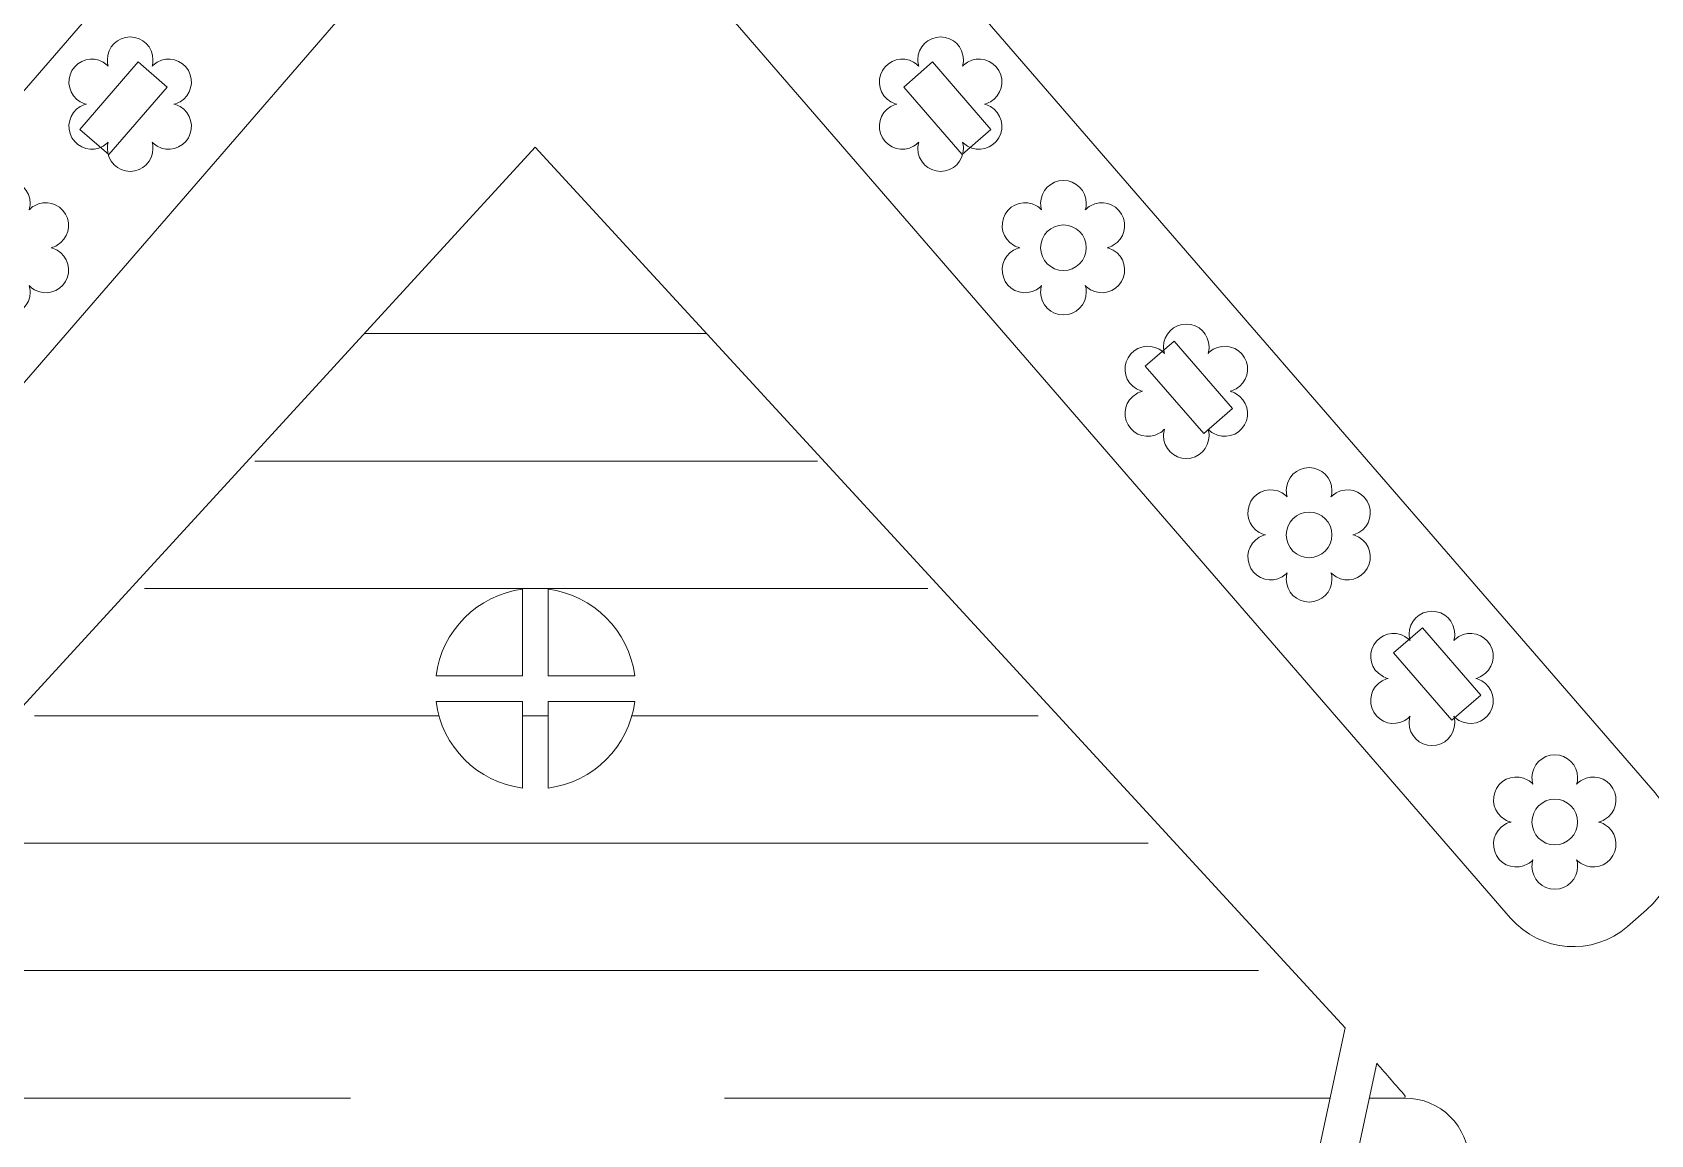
# Model space of a CAD drawing. Header units: millimetres. Extents: x 152 to 711, y -359 to 72.
# Drawn here: x 483.4 to 610.4, y -76.3 to 10.2 of the extents above; entities that cross this region are included whole.
import ezdxf

# ---------------------------------------------------------------- set-up
doc = ezdxf.new("R2010")
doc.units = ezdxf.units.MM
doc.header["$MEASUREMENT"] = 0
doc.layers.add('layer 1', color=7, linetype='Continuous')

msp = doc.modelspace()

# ---------------------------------------------------------------- linework, layer by layer
at = {"layer": 'layer 1', "color": 250, "lineweight": 20}
for points, knots in [([(525.054, 54.5174), (525.054, 54.5174), (522.8781, 52.0042), (522.8781, 52.0042), (522.8781, 52.0042), (522.8781, 52.0042), (520.7021, 54.5175), (520.7021, 54.5175), (520.7021, 54.5175), (520.3576, 55.1226), (519.9751, 55.701), (519.5595, 56.246), (519.5595, 56.246), (519.2414, 56.6633), (518.9445, 57.0861), (518.5486, 57.4825), (518.5486, 57.4825), (518.0579, 57.9737), (517.7061, 58.2082), (517.4189, 58.7066), (517.4189, 58.7066), (518.6502, 58.7201), (519.5273, 58.029), (520.4776, 57.6793), (520.4776, 57.6793), (519.8698, 59.5177), (517.8839, 61.5908), (516.4015, 62.6906), (516.4015, 62.6906), (515.4985, 63.3605), (514.7843, 63.8767), (513.822, 64.5038), (513.822, 64.5038), (512.9436, 65.076), (511.7335, 65.6205), (511.0002, 66.1741), (511.0002, 66.1741), (512.0676, 66.4073), (512.7452, 66.2425), (513.752, 66.2208), (513.752, 66.2208), (512.217, 68.2167), (507.3365, 69.6007), (504.1947, 69.4392), (504.1947, 69.4392), (503.4459, 69.4006), (502.716, 69.3359), (501.9759, 69.2147), (501.9759, 69.2147), (501.2759, 69.1), (500.6957, 68.8495), (500.0652, 68.7963), (500.0652, 68.7963), (499.1941, 69.9047), (497.31, 71.4159), (495.9847, 71.806), (495.9847, 71.806), (496.1728, 71.1296), (496.47, 70.4198), (496.4305, 69.6812), (496.4305, 69.6812), (496.2443, 70.0541), (495.5078, 70.494), (494.914, 70.7183), (494.914, 70.7183), (495.1654, 69.5173), (495.7029, 66.5461), (494.9609, 65.3825), (494.9609, 65.3825), (492.7687, 61.9449), (492.1634, 57.3988), (491.6308, 56.3719), (491.6308, 56.3719), (491.0507, 55.2537), (489.8378, 53.4939), (491.0887, 51.5011), (491.0887, 51.5011), (491.572, 50.7311), (493.0184, 50.2254), (494.1947, 50.4399), (494.1947, 50.4399), (496.1134, 50.7897), (495.3287, 52.5978), (496.3858, 53.106), (496.3858, 53.106), (496.3858, 53.106), (497.7173, 53.6574), (497.7173, 53.6574), (497.7173, 53.6574), (499.7632, 54.8075), (500.5288, 56.7024), (501.4216, 57.4193), (501.4216, 57.4193), (503.0136, 56.762), (504.9945, 54.5284), (506.3184, 52.1084), (506.3184, 52.1084), (508.5827, 47.9696), (506.533, 47.9666), (509.9814, 43.9837), (509.9814, 43.9837), (509.9814, 43.9837), (512.9578, 40.5461), (512.9578, 40.5461), (512.9578, 40.5461), (512.9578, 40.5461), (434.9702, -49.5306), (434.9702, -49.5306), (434.9702, -49.5306), (432.6269, -52.2372), (432.9231, -56.356), (435.6297, -58.6993), (435.6297, -58.6993), (435.6297, -58.6993), (437.1418, -60.0084), (437.1418, -60.0084), (437.1418, -60.0084), (439.8484, -62.3517), (443.9672, -62.0555), (446.3105, -59.3489), (446.3105, -59.3489), (446.3105, -59.3489), (522.8781, 29.0879), (522.8781, 29.0879), (522.8781, 29.0879), (522.8781, 29.0879), (599.4457, -59.3488), (599.4457, -59.3488), (599.4457, -59.3488), (601.789, -62.0554), (605.9078, -62.3517), (608.6144, -60.0083), (608.6144, -60.0083), (608.6144, -60.0083), (610.1265, -58.6992), (610.1265, -58.6992), (610.1265, -58.6992), (612.8331, -56.3559), (613.1293, -52.2371), (610.786, -49.5305), (610.786, -49.5305), (610.786, -49.5305), (532.7985, 40.5461), (532.7985, 40.5461), (532.7985, 40.5461), (532.7985, 40.5461), (535.7747, 43.9836), (535.7747, 43.9836), (535.7747, 43.9836), (539.2231, 47.9665), (537.1734, 47.9695), (539.4377, 52.1083), (539.4377, 52.1083), (540.7616, 54.5283), (542.7425, 56.7619), (544.3345, 57.4192), (544.3345, 57.4192), (545.2273, 56.7023), (545.9929, 54.8074), (548.0388, 53.6573), (548.0388, 53.6573), (548.0388, 53.6573), (549.3703, 53.1059), (549.3703, 53.1059), (549.3703, 53.1059), (550.4274, 52.5977), (549.6427, 50.7896), (551.5614, 50.4398), (551.5614, 50.4398), (552.7377, 50.2253), (554.1841, 50.731), (554.6674, 51.501), (554.6674, 51.501), (555.9183, 53.4938), (554.7054, 55.2536), (554.1253, 56.3718), (554.1253, 56.3718), (553.5927, 57.3987), (552.9874, 61.9448), (550.7952, 65.3824), (550.7952, 65.3824), (550.0532, 66.546), (550.5907, 69.5172), (550.8421, 70.7182), (550.8421, 70.7182), (550.2483, 70.4939), (549.5118, 70.054), (549.3256, 69.6811), (549.3256, 69.6811), (549.2861, 70.4197), (549.5833, 71.1295), (549.7714, 71.8059), (549.7714, 71.8059), (548.4461, 71.4158), (546.562, 69.9046), (545.6909, 68.7962), (545.6909, 68.7962), (545.0604, 68.8494), (544.4802, 69.0999), (543.7802, 69.2146), (543.7802, 69.2146), (543.0401, 69.3358), (542.3102, 69.4005), (541.5614, 69.4391), (541.5614, 69.4391), (538.4196, 69.6006), (533.5391, 68.2166), (532.0041, 66.2207), (532.0041, 66.2207), (533.0109, 66.2424), (533.6885, 66.4072), (534.7559, 66.174), (534.7559, 66.174), (534.0226, 65.6204), (532.8125, 65.0759), (531.9341, 64.5037), (531.9341, 64.5037), (530.9718, 63.8766), (530.2576, 63.3604), (529.3546, 62.6905), (529.3546, 62.6905), (527.8722, 61.5907), (525.8863, 59.5176), (525.2785, 57.6792), (525.2785, 57.6792), (526.2288, 58.0289), (527.1059, 58.72), (528.3372, 58.7065), (528.3372, 58.7065), (528.05, 58.2081), (527.6982, 57.9736), (527.2075, 57.4824), (527.2075, 57.4824), (526.8116, 57.086), (526.5147, 56.6632), (526.1966, 56.2459), (526.1966, 56.2459), (525.781, 55.7009), (525.3985, 55.1225), (525.054, 54.5174)], [0, 0, 0, 0, 0.01639344, 0.01639344, 0.01639344, 0.01639344, 0.03278689, 0.03278689, 0.03278689, 0.03278689, 0.04918033, 0.04918033, 0.04918033, 0.04918033, 0.06557377, 0.06557377, 0.06557377, 0.06557377, 0.08196721, 0.08196721, 0.08196721, 0.08196721, 0.09836066, 0.09836066, 0.09836066, 0.09836066, 0.1147541, 0.1147541, 0.1147541, 0.1147541, 0.13114754, 0.13114754, 0.13114754, 0.13114754, 0.14754098, 0.14754098, 0.14754098, 0.14754098, 0.16393443, 0.16393443, 0.16393443, 0.16393443, 0.18032787, 0.18032787, 0.18032787, 0.18032787, 0.19672131, 0.19672131, 0.19672131, 0.19672131, 0.21311475, 0.21311475, 0.21311475, 0.21311475, 0.2295082, 0.2295082, 0.2295082, 0.2295082, 0.24590164, 0.24590164, 0.24590164, 0.24590164, 0.26229508, 0.26229508, 0.26229508, 0.26229508, 0.27868852, 0.27868852, 0.27868852, 0.27868852, 0.29508197, 0.29508197, 0.29508197, 0.29508197, 0.31147541, 0.31147541, 0.31147541, 0.31147541, 0.32786885, 0.32786885, 0.32786885, 0.32786885, 0.3442623, 0.3442623, 0.3442623, 0.3442623, 0.36065574, 0.36065574, 0.36065574, 0.36065574, 0.37704918, 0.37704918, 0.37704918, 0.37704918, 0.39344262, 0.39344262, 0.39344262, 0.39344262, 0.40983607, 0.40983607, 0.40983607, 0.40983607, 0.42622951, 0.42622951, 0.42622951, 0.42622951, 0.44262295, 0.44262295, 0.44262295, 0.44262295, 0.45901639, 0.45901639, 0.45901639, 0.45901639, 0.47540984, 0.47540984, 0.47540984, 0.47540984, 0.49180328, 0.49180328, 0.49180328, 0.49180328, 0.50819672, 0.50819672, 0.50819672, 0.50819672, 0.52459016, 0.52459016, 0.52459016, 0.52459016, 0.54098361, 0.54098361, 0.54098361, 0.54098361, 0.55737705, 0.55737705, 0.55737705, 0.55737705, 0.57377049, 0.57377049, 0.57377049, 0.57377049, 0.59016393, 0.59016393, 0.59016393, 0.59016393, 0.60655738, 0.60655738, 0.60655738, 0.60655738, 0.62295082, 0.62295082, 0.62295082, 0.62295082, 0.63934426, 0.63934426, 0.63934426, 0.63934426, 0.6557377, 0.6557377, 0.6557377, 0.6557377, 0.67213115, 0.67213115, 0.67213115, 0.67213115, 0.68852459, 0.68852459, 0.68852459, 0.68852459, 0.70491803, 0.70491803, 0.70491803, 0.70491803, 0.72131148, 0.72131148, 0.72131148, 0.72131148, 0.73770492, 0.73770492, 0.73770492, 0.73770492, 0.75409836, 0.75409836, 0.75409836, 0.75409836, 0.7704918, 0.7704918, 0.7704918, 0.7704918, 0.78688525, 0.78688525, 0.78688525, 0.78688525, 0.80327869, 0.80327869, 0.80327869, 0.80327869, 0.81967213, 0.81967213, 0.81967213, 0.81967213, 0.83606557, 0.83606557, 0.83606557, 0.83606557, 0.85245902, 0.85245902, 0.85245902, 0.85245902, 0.86885246, 0.86885246, 0.86885246, 0.86885246, 0.8852459, 0.8852459, 0.8852459, 0.8852459, 0.90163934, 0.90163934, 0.90163934, 0.90163934, 0.91803279, 0.91803279, 0.91803279, 0.91803279, 0.93442623, 0.93442623, 0.93442623, 0.93442623, 0.95081967, 0.95081967, 0.95081967, 0.95081967, 0.96721311, 0.96721311, 0.96721311, 0.96721311, 1, 1, 1, 1]), ([(487.1069, 2.5523), (487.1069, 2.5523), (489.375, 0.5886), (489.375, 0.5886), (489.375, 0.5886), (489.375, 0.5886), (493.9569, 5.8807), (493.9569, 5.8807), (493.9569, 5.8807), (493.9569, 5.8807), (491.6888, 7.8444), (491.6888, 7.8444), (491.6888, 7.8444), (491.6888, 7.8444), (487.1069, 2.5523), (487.1069, 2.5523)], [0, 0, 0, 0, 0.2, 0.2, 0.2, 0.2, 0.4, 0.4, 0.4, 0.4, 0.6, 0.6, 0.6, 0.6, 1, 1, 1, 1]), ([(558.6489, 2.5523), (558.6489, 2.5523), (556.3808, 0.5886), (556.3808, 0.5886), (556.3808, 0.5886), (556.3808, 0.5886), (551.7989, 5.8807), (551.7989, 5.8807), (551.7989, 5.8807), (551.7989, 5.8807), (554.067, 7.8444), (554.067, 7.8444), (554.067, 7.8444), (554.067, 7.8444), (558.6489, 2.5523), (558.6489, 2.5523)], [0, 0, 0, 0, 0.2, 0.2, 0.2, 0.2, 0.4, 0.4, 0.4, 0.4, 0.6, 0.6, 0.6, 0.6, 1, 1, 1, 1]), ([(577.6156, -19.3545), (577.6156, -19.3545), (575.3475, -21.3182), (575.3475, -21.3182), (575.3475, -21.3182), (575.3475, -21.3182), (570.7656, -16.0261), (570.7656, -16.0261), (570.7656, -16.0261), (570.7656, -16.0261), (573.0337, -14.0624), (573.0337, -14.0624), (573.0337, -14.0624), (573.0337, -14.0624), (577.6156, -19.3545), (577.6156, -19.3545)], [0, 0, 0, 0, 0.2, 0.2, 0.2, 0.2, 0.4, 0.4, 0.4, 0.4, 0.6, 0.6, 0.6, 0.6, 1, 1, 1, 1]), ([(597.099, -41.858), (597.099, -41.858), (594.8309, -43.8217), (594.8309, -43.8217), (594.8309, -43.8217), (594.8309, -43.8217), (590.249, -38.5296), (590.249, -38.5296), (590.249, -38.5296), (590.249, -38.5296), (592.5171, -36.5659), (592.5171, -36.5659), (592.5171, -36.5659), (592.5171, -36.5659), (597.099, -41.858), (597.099, -41.858)], [0, 0, 0, 0, 0.2, 0.2, 0.2, 0.2, 0.4, 0.4, 0.4, 0.4, 0.6, 0.6, 0.6, 0.6, 1, 1, 1, 1])]:
    msp.add_open_spline(points, degree=3, knots=knots, dxfattribs=at)
at = {"layer": 'layer 1', "color": 177, "lineweight": 9}
for points in [[(491.063, 9.8111), (492.0524, 9.8111), (492.8543, 9.009), (492.8543, 8.0197), (492.8543, 8.0197), (492.8543, 7.8422), (492.8284, 7.6707), (492.7803, 7.5088), (492.7803, 7.5088), (492.8965, 7.6314), (493.032, 7.7395), (493.1857, 7.8283), (493.1857, 7.8283), (494.0425, 8.3231), (495.1382, 8.0295), (495.6329, 7.1727), (495.6329, 7.1727), (496.1274, 6.3159), (495.8338, 5.2203), (494.9771, 4.7256), (494.9771, 4.7256), (494.8234, 4.6368), (494.6618, 4.5737), (494.4977, 4.5343), (494.4977, 4.5343), (494.6618, 4.4949), (494.8234, 4.4318), (494.9771, 4.343), (494.9771, 4.343), (495.8339, 3.8483), (496.1275, 2.7527), (495.6329, 1.8959), (495.6329, 1.8959), (495.1382, 1.0391), (494.0425, 0.7456), (493.1857, 1.2403), (493.1857, 1.2403), (493.032, 1.329), (492.8965, 1.4372), (492.7803, 1.5598), (492.7803, 1.5598), (492.8284, 1.3978), (492.8543, 1.2264), (492.8543, 1.0488), (492.8543, 1.0488), (492.8543, 0.0596), (492.0524, -0.7425), (491.063, -0.7425), (491.063, -0.7425), (490.0736, -0.7425), (489.2717, 0.0596), (489.2717, 1.0489), (489.2717, 1.0489), (489.2717, 1.2264), (489.2976, 1.3978), (489.3457, 1.5598), (489.3457, 1.5598), (489.2295, 1.4372), (489.094, 1.329), (488.9403, 1.2403), (488.9403, 1.2403), (488.0835, 0.7455), (486.9878, 1.0391), (486.4931, 1.8959), (486.4931, 1.8959), (485.9986, 2.7527), (486.2922, 3.8483), (487.1489, 4.343), (487.1489, 4.343), (487.3026, 4.4318), (487.4642, 4.4949), (487.6283, 4.5343), (487.6283, 4.5343), (487.4642, 4.5737), (487.3026, 4.6368), (487.1489, 4.7256), (487.1489, 4.7256), (486.2921, 5.2203), (485.9985, 6.3159), (486.4931, 7.1727), (486.4931, 7.1727), (486.9878, 8.0295), (488.0835, 8.323), (488.9403, 7.8283), (488.9403, 7.8283), (489.094, 7.7395), (489.2295, 7.6313), (489.3457, 7.5088), (489.3457, 7.5088), (489.2976, 7.6707), (489.2717, 7.8422), (489.2717, 8.0198), (489.2717, 8.0198), (489.2717, 9.009), (490.0736, 9.8111), (491.063, 9.8111)], [(554.6936, 9.8111), (553.7042, 9.8111), (552.9022, 9.009), (552.9022, 8.0197), (552.9022, 8.0197), (552.9022, 7.8421), (552.9282, 7.6707), (552.9763, 7.5088), (552.9763, 7.5088), (552.8601, 7.6314), (552.7246, 7.7396), (552.5709, 7.8284), (552.5709, 7.8284), (551.714, 8.3231), (550.6185, 8.0295), (550.1238, 7.1727), (550.1238, 7.1727), (549.6291, 6.3159), (549.9227, 5.2203), (550.7795, 4.7256), (550.7795, 4.7256), (550.9333, 4.6369), (551.0947, 4.5736), (551.259, 4.5343), (551.259, 4.5343), (551.0947, 4.495), (550.9332, 4.4317), (550.7795, 4.343), (550.7795, 4.343), (549.9227, 3.8483), (549.6291, 2.7527), (550.1238, 1.8959), (550.1238, 1.8959), (550.6185, 1.0391), (551.714, 0.7456), (552.5709, 1.2402), (552.5709, 1.2402), (552.7246, 1.329), (552.8601, 1.4372), (552.9763, 1.5598), (552.9763, 1.5598), (552.9282, 1.3979), (552.9022, 1.2264), (552.9022, 1.0489), (552.9022, 1.0489), (552.9022, 0.0595), (553.7042, -0.7425), (554.6936, -0.7425), (554.6936, -0.7425), (555.683, -0.7425), (556.485, 0.0596), (556.485, 1.0489), (556.485, 1.0489), (556.485, 1.2265), (556.459, 1.3979), (556.4109, 1.5598), (556.4109, 1.5598), (556.5271, 1.4372), (556.6626, 1.329), (556.8163, 1.2402), (556.8163, 1.2402), (557.6732, 0.7455), (558.7687, 1.0391), (559.2634, 1.8959), (559.2634, 1.8959), (559.7581, 2.7527), (559.4645, 3.8483), (558.6077, 4.343), (558.6077, 4.343), (558.4539, 4.4317), (558.2925, 4.495), (558.1282, 4.5343), (558.1282, 4.5343), (558.2925, 4.5736), (558.454, 4.6369), (558.6077, 4.7256), (558.6077, 4.7256), (559.4645, 5.2203), (559.7581, 6.3159), (559.2634, 7.1727), (559.2634, 7.1727), (558.7687, 8.0295), (557.6732, 8.323), (556.8163, 7.8284), (556.8163, 7.8284), (556.6626, 7.7396), (556.5271, 7.6314), (556.4109, 7.5088), (556.4109, 7.5088), (556.459, 7.6707), (556.485, 7.8422), (556.485, 8.0197), (556.485, 8.0197), (556.485, 9.009), (555.683, 9.8111), (554.6936, 9.8111)], [(573.9818, -12.7263), (572.9924, -12.7263), (572.1904, -13.5284), (572.1904, -14.5177), (572.1904, -14.5177), (572.1904, -14.6953), (572.2164, -14.8667), (572.2645, -15.0286), (572.2645, -15.0286), (572.1483, -14.906), (572.0128, -14.7978), (571.8591, -14.709), (571.8591, -14.709), (571.0022, -14.2143), (569.9067, -14.5079), (569.412, -15.3647), (569.412, -15.3647), (568.9173, -16.2215), (569.2109, -17.3171), (570.0677, -17.8118), (570.0677, -17.8118), (570.2215, -17.9005), (570.3829, -17.9638), (570.5472, -18.0031), (570.5472, -18.0031), (570.3829, -18.0424), (570.2214, -18.1057), (570.0677, -18.1944), (570.0677, -18.1944), (569.2109, -18.6891), (568.9173, -19.7847), (569.412, -20.6415), (569.412, -20.6415), (569.9067, -21.4983), (571.0022, -21.7918), (571.8591, -21.2972), (571.8591, -21.2972), (572.0128, -21.2084), (572.1483, -21.1002), (572.2645, -20.9776), (572.2645, -20.9776), (572.2164, -21.1395), (572.1904, -21.311), (572.1904, -21.4885), (572.1904, -21.4885), (572.1904, -22.4779), (572.9924, -23.2799), (573.9818, -23.2799), (573.9818, -23.2799), (574.9712, -23.2799), (575.7732, -22.4778), (575.7732, -21.4885), (575.7732, -21.4885), (575.7732, -21.3109), (575.7472, -21.1395), (575.6991, -20.9776), (575.6991, -20.9776), (575.8153, -21.1002), (575.9508, -21.2084), (576.1045, -21.2972), (576.1045, -21.2972), (576.9614, -21.7919), (578.0569, -21.4983), (578.5516, -20.6415), (578.5516, -20.6415), (579.0463, -19.7847), (578.7527, -18.6891), (577.8959, -18.1944), (577.8959, -18.1944), (577.7421, -18.1057), (577.5807, -18.0424), (577.4164, -18.0031), (577.4164, -18.0031), (577.5807, -17.9638), (577.7422, -17.9005), (577.8959, -17.8118), (577.8959, -17.8118), (578.7527, -17.3171), (579.0463, -16.2215), (578.5516, -15.3647), (578.5516, -15.3647), (578.0569, -14.5079), (576.9614, -14.2144), (576.1045, -14.709), (576.1045, -14.709), (575.9508, -14.7978), (575.8153, -14.906), (575.6991, -15.0286), (575.6991, -15.0286), (575.7472, -14.8667), (575.7732, -14.6952), (575.7732, -14.5177), (575.7732, -14.5177), (575.7732, -13.5284), (574.9712, -12.7263), (573.9818, -12.7263)], [(593.27, -35.2637), (592.2806, -35.2637), (591.4786, -36.0658), (591.4786, -37.0551), (591.4786, -37.0551), (591.4786, -37.2327), (591.5046, -37.4041), (591.5527, -37.566), (591.5527, -37.566), (591.4365, -37.4434), (591.301, -37.3352), (591.1473, -37.2464), (591.1473, -37.2464), (590.2904, -36.7517), (589.1949, -37.0453), (588.7002, -37.9021), (588.7002, -37.9021), (588.2055, -38.7589), (588.4991, -39.8545), (589.3559, -40.3492), (589.3559, -40.3492), (589.5097, -40.4379), (589.6711, -40.5012), (589.8354, -40.5405), (589.8354, -40.5405), (589.6711, -40.5798), (589.5096, -40.6431), (589.3559, -40.7318), (589.3559, -40.7318), (588.4991, -41.2265), (588.2055, -42.3221), (588.7002, -43.1789), (588.7002, -43.1789), (589.1949, -44.0357), (590.2904, -44.3292), (591.1473, -43.8346), (591.1473, -43.8346), (591.301, -43.7458), (591.4365, -43.6376), (591.5527, -43.515), (591.5527, -43.515), (591.5046, -43.6769), (591.4786, -43.8484), (591.4786, -44.0259), (591.4786, -44.0259), (591.4786, -45.0153), (592.2806, -45.8173), (593.27, -45.8173), (593.27, -45.8173), (594.2594, -45.8173), (595.0614, -45.0152), (595.0614, -44.0259), (595.0614, -44.0259), (595.0614, -43.8483), (595.0354, -43.6769), (594.9873, -43.515), (594.9873, -43.515), (595.1035, -43.6376), (595.239, -43.7458), (595.3927, -43.8346), (595.3927, -43.8346), (596.2496, -44.3293), (597.3451, -44.0357), (597.8398, -43.1789), (597.8398, -43.1789), (598.3345, -42.3221), (598.0409, -41.2265), (597.1841, -40.7318), (597.1841, -40.7318), (597.0303, -40.6431), (596.8689, -40.5798), (596.7046, -40.5405), (596.7046, -40.5405), (596.8689, -40.5012), (597.0304, -40.4379), (597.1841, -40.3492), (597.1841, -40.3492), (598.0409, -39.8545), (598.3345, -38.7589), (597.8398, -37.9021), (597.8398, -37.9021), (597.3451, -37.0453), (596.2496, -36.7518), (595.3927, -37.2464), (595.3927, -37.2464), (595.239, -37.3352), (595.1035, -37.4434), (594.9873, -37.566), (594.9873, -37.566), (595.0354, -37.4041), (595.0614, -37.2326), (595.0614, -37.0551), (595.0614, -37.0551), (595.0614, -36.0658), (594.2594, -35.2637), (593.27, -35.2637)]]:
    msp.add_open_spline(points, degree=3, knots=[0, 0, 0, 0, 0.04, 0.04, 0.04, 0.04, 0.08, 0.08, 0.08, 0.08, 0.12, 0.12, 0.12, 0.12, 0.16, 0.16, 0.16, 0.16, 0.2, 0.2, 0.2, 0.2, 0.24, 0.24, 0.24, 0.24, 0.28, 0.28, 0.28, 0.28, 0.32, 0.32, 0.32, 0.32, 0.36, 0.36, 0.36, 0.36, 0.4, 0.4, 0.4, 0.4, 0.44, 0.44, 0.44, 0.44, 0.48, 0.48, 0.48, 0.48, 0.52, 0.52, 0.52, 0.52, 0.56, 0.56, 0.56, 0.56, 0.6, 0.6, 0.6, 0.6, 0.64, 0.64, 0.64, 0.64, 0.68, 0.68, 0.68, 0.68, 0.72, 0.72, 0.72, 0.72, 0.76, 0.76, 0.76, 0.76, 0.8, 0.8, 0.8, 0.8, 0.84, 0.84, 0.84, 0.84, 0.88, 0.88, 0.88, 0.88, 0.92, 0.92, 0.92, 0.92, 1, 1, 1, 1], dxfattribs=at)
at = {"layer": 'layer 1', "color": 250, "lineweight": 9}
for points, knots in [([(474.5506, -173.4767), (474.5506, -173.4767), (475.8781, -173.4767), (475.8781, -173.4767), (475.8781, -173.4767), (475.8781, -173.4767), (475.8781, -176.4767), (475.8781, -176.4767), (475.8781, -176.4767), (475.8781, -176.4767), (487.8781, -176.4767), (487.8781, -176.4767), (487.8781, -176.4767), (487.8781, -176.4767), (487.8781, -173.4767), (487.8781, -173.4767), (487.8781, -173.4767), (487.8781, -156.693), (503.5481, -143.0869), (522.8781, -143.0869), (522.8781, -143.0869), (542.2081, -143.0869), (557.8781, -156.693), (557.8781, -173.4767), (557.8781, -173.4767), (557.8781, -173.4767), (557.8781, -176.4767), (557.8781, -176.4767), (557.8781, -176.4767), (557.8781, -176.4767), (569.8781, -176.4767), (569.8781, -176.4767), (569.8781, -176.4767), (569.8781, -176.4767), (569.8781, -173.4767), (569.8781, -173.4767), (569.8781, -173.4767), (569.8781, -173.4767), (573.2075, -173.4767), (573.2075, -173.4767), (573.2075, -173.4767), (575.9613, -173.4767), (578.2075, -171.2306), (578.2075, -168.4767), (578.2075, -168.4767), (578.2075, -165.7228), (575.9614, -163.4767), (573.2075, -163.4767), (573.2075, -163.4767), (573.2075, -163.4767), (575.1871, -163.4767), (575.1871, -163.4767), (575.1871, -163.4767), (577.9409, -163.4767), (580.1871, -161.2306), (580.1871, -158.4767), (580.1871, -158.4767), (580.1871, -155.7228), (577.941, -153.4767), (575.1871, -153.4767), (575.1871, -153.4767), (575.1871, -153.4767), (577.2196, -153.4767), (577.2196, -153.4767), (577.2196, -153.4767), (579.9734, -153.4767), (582.2196, -151.2306), (582.2196, -148.4767), (582.2196, -148.4767), (582.2196, -145.7228), (579.9735, -143.4767), (577.2196, -143.4767), (577.2196, -143.4767), (577.2196, -143.4767), (579.1992, -143.4767), (579.1992, -143.4767), (579.1992, -143.4767), (581.953, -143.4767), (584.1992, -141.2306), (584.1992, -138.4767), (584.1992, -138.4767), (584.1992, -135.7228), (581.9531, -133.4767), (579.1992, -133.4767), (579.1992, -133.4767), (579.1992, -133.4767), (581.1844, -133.4767), (581.1844, -133.4767), (581.1844, -133.4767), (583.9382, -133.4767), (586.1844, -131.2306), (586.1844, -128.4767), (586.1844, -128.4767), (586.1844, -125.7228), (583.9383, -123.4767), (581.1844, -123.4767), (581.1844, -123.4767), (581.1844, -123.4767), (583.164, -123.4767), (583.164, -123.4767), (583.164, -123.4767), (585.9178, -123.4767), (588.164, -121.2306), (588.164, -118.4767), (588.164, -118.4767), (588.164, -115.7228), (585.9179, -113.4767), (583.164, -113.4767), (583.164, -113.4767), (583.164, -113.4767), (585.1965, -113.4767), (585.1965, -113.4767), (585.1965, -113.4767), (587.9503, -113.4767), (590.1965, -111.2306), (590.1965, -108.4767), (590.1965, -108.4767), (590.1965, -105.7228), (587.9504, -103.4767), (585.1965, -103.4767), (585.1965, -103.4767), (585.1965, -103.4767), (587.1761, -103.4767), (587.1761, -103.4767), (587.1761, -103.4767), (589.9299, -103.4767), (592.1761, -101.2306), (592.1761, -98.4767), (592.1761, -98.4767), (592.1761, -95.7228), (589.93, -93.4767), (587.1761, -93.4767), (587.1761, -93.4767), (587.1761, -93.4767), (589.1981, -93.4767), (589.1981, -93.4767), (589.1981, -93.4767), (591.9519, -93.4767), (594.1981, -91.2306), (594.1981, -88.4767), (594.1981, -88.4767), (594.1981, -85.7228), (591.952, -83.4767), (589.1981, -83.4767), (589.1981, -83.4767), (589.1981, -83.4767), (591.1777, -83.4767), (591.1777, -83.4767), (591.1777, -83.4767), (593.9315, -83.4767), (596.1777, -81.2306), (596.1777, -78.4767), (596.1777, -78.4767), (596.1777, -75.7196), (593.9423, -73.4767), (591.1455, -73.4767), (591.1455, -73.4767), (591.1455, -73.4767), (591.1773, -73.3179), (591.1773, -73.3179), (591.1773, -73.3179), (590.4355, -72.4623), (589.6882, -71.6066), (588.9366, -70.7508), (588.9366, -70.7508), (588.9366, -70.7508), (578.1396, -121.0319), (578.1396, -121.0319), (578.1396, -121.0319), (578.1396, -121.0319), (575.206, -120.4023), (575.206, -120.4023), (575.206, -120.4023), (575.206, -120.4023), (586.4675, -67.958), (586.4675, -67.958), (586.4675, -67.958), (586.4675, -67.958), (522.8671, 1.1618), (522.8671, 1.1618), (522.8671, 1.1618), (522.8671, 1.1618), (459.3285, -68.1265), (459.3285, -68.1265), (459.3285, -68.1265), (459.3285, -68.1265), (470.5538, -120.4023), (470.5538, -120.4023), (470.5538, -120.4023), (470.5538, -120.4023), (467.6202, -121.0319), (467.6202, -121.0319), (467.6202, -121.0319), (467.6202, -121.0319), (456.8595, -70.9197), (456.8595, -70.9197), (456.8595, -70.9197), (456.111, -71.7722), (455.3668, -72.6245), (454.6283, -73.4767), (454.6283, -73.4767), (451.8138, -73.4767), (449.5825, -75.7178), (449.5825, -78.4767), (449.5825, -78.4767), (449.5825, -81.2306), (451.8287, -83.4767), (454.5825, -83.4767), (454.5825, -83.4767), (454.5825, -83.4767), (456.5621, -83.4767), (456.5621, -83.4767), (456.5621, -83.4767), (453.8082, -83.4767), (451.5621, -85.7228), (451.5621, -88.4767), (451.5621, -88.4767), (451.5621, -91.2306), (453.8083, -93.4767), (456.5621, -93.4767), (456.5621, -93.4767), (456.5621, -93.4767), (458.5678, -93.4769), (458.5678, -93.4769), (458.5678, -93.4769), (455.8214, -93.4858), (453.5841, -95.7283), (453.5841, -98.4767), (453.5841, -98.4767), (453.5841, -101.2306), (455.8303, -103.4767), (458.5841, -103.4767), (458.5841, -103.4767), (458.5841, -103.4767), (460.5637, -103.4767), (460.5637, -103.4767), (460.5637, -103.4767), (457.8098, -103.4767), (455.5637, -105.7228), (455.5637, -108.4767), (455.5637, -108.4767), (455.5637, -111.2306), (457.8099, -113.4767), (460.5637, -113.4767), (460.5637, -113.4767), (460.5637, -113.4767), (462.5635, -113.4767), (462.5635, -113.4767), (462.5635, -113.4767), (462.5635, -113.4767), (462.5636, -113.4771), (462.5636, -113.4771), (462.5636, -113.4771), (459.8246, -113.4948), (457.5962, -115.7337), (457.5962, -118.4767), (457.5962, -118.4767), (457.5962, -121.2306), (459.8424, -123.4767), (462.5962, -123.4767), (462.5962, -123.4767), (462.5962, -123.4767), (464.5614, -123.4769), (464.5614, -123.4769), (464.5614, -123.4769), (461.8141, -123.4848), (459.5758, -125.7276), (459.5758, -128.4767), (459.5758, -128.4767), (459.5758, -131.2306), (461.822, -133.4767), (464.5758, -133.4767), (464.5758, -133.4767), (464.5758, -133.4767), (466.5592, -133.4767), (466.5592, -133.4767), (466.5592, -133.4767), (463.8061, -133.4777), (461.561, -135.7234), (461.561, -138.4767), (461.561, -138.4767), (461.561, -141.2306), (463.8072, -143.4767), (466.561, -143.4767), (466.561, -143.4767), (466.561, -143.4767), (468.5406, -143.4767), (468.5406, -143.4767), (468.5406, -143.4767), (465.7867, -143.4767), (463.5406, -145.7228), (463.5406, -148.4767), (463.5406, -148.4767), (463.5406, -151.2306), (465.7868, -153.4767), (468.5406, -153.4767), (468.5406, -153.4767), (468.5406, -153.4767), (470.555, -153.4769), (470.555, -153.4769), (470.555, -153.4769), (467.8094, -153.4868), (465.5731, -155.7289), (465.5731, -158.4767), (465.5731, -158.4767), (465.5731, -161.2306), (467.8193, -163.4767), (470.5731, -163.4767), (470.5731, -163.4767), (470.5731, -163.4767), (472.5527, -163.4767), (472.5527, -163.4767), (472.5527, -163.4767), (469.7988, -163.4767), (467.5527, -165.7228), (467.5527, -168.4767), (467.5527, -168.4767), (467.5527, -171.2306), (469.7989, -173.4767), (472.5527, -173.4767), (472.5527, -173.4767), (472.5527, -173.4767), (474.5506, -173.4767), (474.5506, -173.4767)], [0, 0, 0, 0, 0.01219512, 0.01219512, 0.01219512, 0.01219512, 0.02439024, 0.02439024, 0.02439024, 0.02439024, 0.03658537, 0.03658537, 0.03658537, 0.03658537, 0.04878049, 0.04878049, 0.04878049, 0.04878049, 0.06097561, 0.06097561, 0.06097561, 0.06097561, 0.07317073, 0.07317073, 0.07317073, 0.07317073, 0.08536585, 0.08536585, 0.08536585, 0.08536585, 0.09756098, 0.09756098, 0.09756098, 0.09756098, 0.1097561, 0.1097561, 0.1097561, 0.1097561, 0.12195122, 0.12195122, 0.12195122, 0.12195122, 0.13414634, 0.13414634, 0.13414634, 0.13414634, 0.14634146, 0.14634146, 0.14634146, 0.14634146, 0.15853659, 0.15853659, 0.15853659, 0.15853659, 0.17073171, 0.17073171, 0.17073171, 0.17073171, 0.18292683, 0.18292683, 0.18292683, 0.18292683, 0.19512195, 0.19512195, 0.19512195, 0.19512195, 0.20731707, 0.20731707, 0.20731707, 0.20731707, 0.2195122, 0.2195122, 0.2195122, 0.2195122, 0.23170732, 0.23170732, 0.23170732, 0.23170732, 0.24390244, 0.24390244, 0.24390244, 0.24390244, 0.25609756, 0.25609756, 0.25609756, 0.25609756, 0.26829268, 0.26829268, 0.26829268, 0.26829268, 0.2804878, 0.2804878, 0.2804878, 0.2804878, 0.29268293, 0.29268293, 0.29268293, 0.29268293, 0.30487805, 0.30487805, 0.30487805, 0.30487805, 0.31707317, 0.31707317, 0.31707317, 0.31707317, 0.32926829, 0.32926829, 0.32926829, 0.32926829, 0.34146341, 0.34146341, 0.34146341, 0.34146341, 0.35365854, 0.35365854, 0.35365854, 0.35365854, 0.36585366, 0.36585366, 0.36585366, 0.36585366, 0.37804878, 0.37804878, 0.37804878, 0.37804878, 0.3902439, 0.3902439, 0.3902439, 0.3902439, 0.40243902, 0.40243902, 0.40243902, 0.40243902, 0.41463415, 0.41463415, 0.41463415, 0.41463415, 0.42682927, 0.42682927, 0.42682927, 0.42682927, 0.43902439, 0.43902439, 0.43902439, 0.43902439, 0.45121951, 0.45121951, 0.45121951, 0.45121951, 0.46341463, 0.46341463, 0.46341463, 0.46341463, 0.47560976, 0.47560976, 0.47560976, 0.47560976, 0.48780488, 0.48780488, 0.48780488, 0.48780488, 0.5, 0.5, 0.5, 0.5, 0.51219512, 0.51219512, 0.51219512, 0.51219512, 0.52439024, 0.52439024, 0.52439024, 0.52439024, 0.53658537, 0.53658537, 0.53658537, 0.53658537, 0.54878049, 0.54878049, 0.54878049, 0.54878049, 0.56097561, 0.56097561, 0.56097561, 0.56097561, 0.57317073, 0.57317073, 0.57317073, 0.57317073, 0.58536585, 0.58536585, 0.58536585, 0.58536585, 0.59756098, 0.59756098, 0.59756098, 0.59756098, 0.6097561, 0.6097561, 0.6097561, 0.6097561, 0.62195122, 0.62195122, 0.62195122, 0.62195122, 0.63414634, 0.63414634, 0.63414634, 0.63414634, 0.64634146, 0.64634146, 0.64634146, 0.64634146, 0.65853659, 0.65853659, 0.65853659, 0.65853659, 0.67073171, 0.67073171, 0.67073171, 0.67073171, 0.68292683, 0.68292683, 0.68292683, 0.68292683, 0.69512195, 0.69512195, 0.69512195, 0.69512195, 0.70731707, 0.70731707, 0.70731707, 0.70731707, 0.7195122, 0.7195122, 0.7195122, 0.7195122, 0.73170732, 0.73170732, 0.73170732, 0.73170732, 0.74390244, 0.74390244, 0.74390244, 0.74390244, 0.75609756, 0.75609756, 0.75609756, 0.75609756, 0.76829268, 0.76829268, 0.76829268, 0.76829268, 0.7804878, 0.7804878, 0.7804878, 0.7804878, 0.79268293, 0.79268293, 0.79268293, 0.79268293, 0.80487805, 0.80487805, 0.80487805, 0.80487805, 0.81707317, 0.81707317, 0.81707317, 0.81707317, 0.82926829, 0.82926829, 0.82926829, 0.82926829, 0.84146341, 0.84146341, 0.84146341, 0.84146341, 0.85365854, 0.85365854, 0.85365854, 0.85365854, 0.86585366, 0.86585366, 0.86585366, 0.86585366, 0.87804878, 0.87804878, 0.87804878, 0.87804878, 0.8902439, 0.8902439, 0.8902439, 0.8902439, 0.90243902, 0.90243902, 0.90243902, 0.90243902, 0.91463415, 0.91463415, 0.91463415, 0.91463415, 0.92682927, 0.92682927, 0.92682927, 0.92682927, 0.93902439, 0.93902439, 0.93902439, 0.93902439, 0.95121951, 0.95121951, 0.95121951, 0.95121951, 0.96341463, 0.96341463, 0.96341463, 0.96341463, 0.97560976, 0.97560976, 0.97560976, 0.97560976, 1, 1, 1, 1]), ([(515.0746, -40.3432), (515.5243, -36.7982), (518.3331, -33.9894), (521.8781, -33.5397), (521.8781, -33.5397), (521.8781, -33.5397), (521.8781, -40.3432), (521.8781, -40.3432), (521.8781, -40.3432), (521.8781, -40.3432), (515.0746, -40.3432), (515.0746, -40.3432)], [0, 0, 0, 0, 0.25, 0.25, 0.25, 0.25, 0.5, 0.5, 0.5, 0.5, 1, 1, 1, 1]), ([(523.8781, -33.5397), (527.4231, -33.9894), (530.2319, -36.7982), (530.6816, -40.3432), (530.6816, -40.3432), (530.6816, -40.3432), (523.8781, -40.3432), (523.8781, -40.3432), (523.8781, -40.3432), (523.8781, -40.3432), (523.8781, -33.5397), (523.8781, -33.5397)], [0, 0, 0, 0, 0.25, 0.25, 0.25, 0.25, 0.5, 0.5, 0.5, 0.5, 1, 1, 1, 1]), ([(521.8781, -49.1467), (518.3331, -48.697), (515.5243, -45.8882), (515.0746, -42.3432), (515.0746, -42.3432), (515.0746, -42.3432), (521.8781, -42.3432), (521.8781, -42.3432), (521.8781, -42.3432), (521.8781, -42.3432), (521.8781, -49.1467), (521.8781, -49.1467)], [0, 0, 0, 0, 0.25, 0.25, 0.25, 0.25, 0.5, 0.5, 0.5, 0.5, 1, 1, 1, 1]), ([(530.6816, -42.3432), (530.2319, -45.8882), (527.4231, -48.697), (523.8781, -49.1467), (523.8781, -49.1467), (523.8781, -49.1467), (523.8781, -42.3432), (523.8781, -42.3432), (523.8781, -42.3432), (523.8781, -42.3432), (530.6816, -42.3432), (530.6816, -42.3432)], [0, 0, 0, 0, 0.25, 0.25, 0.25, 0.25, 0.5, 0.5, 0.5, 0.5, 1, 1, 1, 1])]:
    msp.add_open_spline(points, degree=3, knots=knots, dxfattribs=at)
at = {"layer": 'layer 1', "color": 242, "lineweight": 9}
for points, knots in [([(481.4189, -1.4576), (482.4083, -1.4576), (483.2102, -2.2597), (483.2102, -3.249), (483.2102, -3.249), (483.2102, -3.4265), (483.1843, -3.598), (483.1362, -3.7599), (483.1362, -3.7599), (483.2524, -3.6373), (483.3879, -3.5292), (483.5416, -3.4404), (483.5416, -3.4404), (484.3984, -2.9456), (485.4941, -3.2392), (485.9888, -4.096), (485.9888, -4.096), (486.4833, -4.9528), (486.1897, -6.0484), (485.333, -6.5431), (485.333, -6.5431), (485.1793, -6.6319), (485.0177, -6.695), (484.8536, -6.7344), (484.8536, -6.7344), (485.0177, -6.7738), (485.1793, -6.8369), (485.333, -6.9257), (485.333, -6.9257), (486.1898, -7.4204), (486.4834, -8.516), (485.9888, -9.3728), (485.9888, -9.3728), (485.4941, -10.2296), (484.3984, -10.5231), (483.5416, -10.0284), (483.5416, -10.0284), (483.3879, -9.9397), (483.2524, -9.8315), (483.1362, -9.7089), (483.1362, -9.7089), (483.1843, -9.8709), (483.2102, -10.0423), (483.2102, -10.2199), (483.2102, -10.2199), (483.2102, -11.2091), (482.4083, -12.0112), (481.4189, -12.0112), (481.4189, -12.0112), (480.4295, -12.0112), (479.6276, -11.2091), (479.6276, -10.2198), (479.6276, -10.2198), (479.6276, -10.0423), (479.6535, -9.8709), (479.7016, -9.7089), (479.7016, -9.7089), (479.5854, -9.8315), (479.4499, -9.9397), (479.2962, -10.0284), (479.2962, -10.0284), (478.4394, -10.5232), (477.3437, -10.2296), (476.849, -9.3728), (476.849, -9.3728), (476.3545, -8.516), (476.6481, -7.4204), (477.5048, -6.9257), (477.5048, -6.9257), (477.6585, -6.8369), (477.8201, -6.7738), (477.9842, -6.7344), (477.9842, -6.7344), (477.8201, -6.695), (477.6585, -6.6319), (477.5048, -6.5431), (477.5048, -6.5431), (476.648, -6.0484), (476.3544, -4.9528), (476.849, -4.096), (476.849, -4.096), (477.3437, -3.2392), (478.4394, -2.9457), (479.2962, -3.4404), (479.2962, -3.4404), (479.4499, -3.5292), (479.5854, -3.6374), (479.7016, -3.7599), (479.7016, -3.7599), (479.6535, -3.598), (479.6276, -3.4265), (479.6276, -3.2489), (479.6276, -3.2489), (479.6276, -2.2597), (480.4295, -1.4576), (481.4189, -1.4576)], [0, 0, 0, 0, 0.04, 0.04, 0.04, 0.04, 0.08, 0.08, 0.08, 0.08, 0.12, 0.12, 0.12, 0.12, 0.16, 0.16, 0.16, 0.16, 0.2, 0.2, 0.2, 0.2, 0.24, 0.24, 0.24, 0.24, 0.28, 0.28, 0.28, 0.28, 0.32, 0.32, 0.32, 0.32, 0.36, 0.36, 0.36, 0.36, 0.4, 0.4, 0.4, 0.4, 0.44, 0.44, 0.44, 0.44, 0.48, 0.48, 0.48, 0.48, 0.52, 0.52, 0.52, 0.52, 0.56, 0.56, 0.56, 0.56, 0.6, 0.6, 0.6, 0.6, 0.64, 0.64, 0.64, 0.64, 0.68, 0.68, 0.68, 0.68, 0.72, 0.72, 0.72, 0.72, 0.76, 0.76, 0.76, 0.76, 0.8, 0.8, 0.8, 0.8, 0.84, 0.84, 0.84, 0.84, 0.88, 0.88, 0.88, 0.88, 0.92, 0.92, 0.92, 0.92, 1, 1, 1, 1]), ([(564.3377, -1.4576), (563.3483, -1.4576), (562.5463, -2.2597), (562.5463, -3.249), (562.5463, -3.249), (562.5463, -3.4266), (562.5723, -3.598), (562.6204, -3.7599), (562.6204, -3.7599), (562.5042, -3.6373), (562.3687, -3.5291), (562.215, -3.4403), (562.215, -3.4403), (561.3581, -2.9456), (560.2626, -3.2392), (559.7679, -4.096), (559.7679, -4.096), (559.2732, -4.9528), (559.5668, -6.0484), (560.4236, -6.5431), (560.4236, -6.5431), (560.5774, -6.6318), (560.7388, -6.6951), (560.9031, -6.7344), (560.9031, -6.7344), (560.7388, -6.7737), (560.5773, -6.837), (560.4236, -6.9257), (560.4236, -6.9257), (559.5668, -7.4204), (559.2732, -8.516), (559.7679, -9.3728), (559.7679, -9.3728), (560.2626, -10.2296), (561.3581, -10.5231), (562.215, -10.0285), (562.215, -10.0285), (562.3687, -9.9397), (562.5042, -9.8315), (562.6204, -9.7089), (562.6204, -9.7089), (562.5723, -9.8708), (562.5463, -10.0423), (562.5463, -10.2198), (562.5463, -10.2198), (562.5463, -11.2092), (563.3483, -12.0112), (564.3377, -12.0112), (564.3377, -12.0112), (565.3271, -12.0112), (566.1291, -11.2091), (566.1291, -10.2198), (566.1291, -10.2198), (566.1291, -10.0422), (566.1031, -9.8708), (566.055, -9.7089), (566.055, -9.7089), (566.1712, -9.8315), (566.3067, -9.9397), (566.4604, -10.0285), (566.4604, -10.0285), (567.3173, -10.5232), (568.4128, -10.2296), (568.9075, -9.3728), (568.9075, -9.3728), (569.4022, -8.516), (569.1086, -7.4204), (568.2518, -6.9257), (568.2518, -6.9257), (568.098, -6.837), (567.9366, -6.7737), (567.7723, -6.7344), (567.7723, -6.7344), (567.9366, -6.6951), (568.0981, -6.6318), (568.2518, -6.5431), (568.2518, -6.5431), (569.1086, -6.0484), (569.4022, -4.9528), (568.9075, -4.096), (568.9075, -4.096), (568.4128, -3.2392), (567.3173, -2.9457), (566.4604, -3.4403), (566.4604, -3.4403), (566.3067, -3.5291), (566.1712, -3.6373), (566.055, -3.7599), (566.055, -3.7599), (566.1031, -3.598), (566.1291, -3.4265), (566.1291, -3.249), (566.1291, -3.249), (566.1291, -2.2597), (565.3271, -1.4576), (564.3377, -1.4576)], [0, 0, 0, 0, 0.04, 0.04, 0.04, 0.04, 0.08, 0.08, 0.08, 0.08, 0.12, 0.12, 0.12, 0.12, 0.16, 0.16, 0.16, 0.16, 0.2, 0.2, 0.2, 0.2, 0.24, 0.24, 0.24, 0.24, 0.28, 0.28, 0.28, 0.28, 0.32, 0.32, 0.32, 0.32, 0.36, 0.36, 0.36, 0.36, 0.4, 0.4, 0.4, 0.4, 0.44, 0.44, 0.44, 0.44, 0.48, 0.48, 0.48, 0.48, 0.52, 0.52, 0.52, 0.52, 0.56, 0.56, 0.56, 0.56, 0.6, 0.6, 0.6, 0.6, 0.64, 0.64, 0.64, 0.64, 0.68, 0.68, 0.68, 0.68, 0.72, 0.72, 0.72, 0.72, 0.76, 0.76, 0.76, 0.76, 0.8, 0.8, 0.8, 0.8, 0.84, 0.84, 0.84, 0.84, 0.88, 0.88, 0.88, 0.88, 0.92, 0.92, 0.92, 0.92, 1, 1, 1, 1]), ([(564.3377, -4.943), (563.3483, -4.943), (562.5463, -5.745), (562.5463, -6.7344), (562.5463, -6.7344), (562.5463, -7.7238), (563.3483, -8.5258), (564.3377, -8.5258), (564.3377, -8.5258), (565.3271, -8.5258), (566.1291, -7.7238), (566.1291, -6.7344), (566.1291, -6.7344), (566.1291, -5.745), (565.3271, -4.943), (564.3377, -4.943)], [0, 0, 0, 0, 0.2, 0.2, 0.2, 0.2, 0.4, 0.4, 0.4, 0.4, 0.6, 0.6, 0.6, 0.6, 1, 1, 1, 1]), ([(583.6259, -23.995), (582.6365, -23.995), (581.8345, -24.7971), (581.8345, -25.7864), (581.8345, -25.7864), (581.8345, -25.964), (581.8605, -26.1354), (581.9086, -26.2973), (581.9086, -26.2973), (581.7924, -26.1747), (581.6569, -26.0665), (581.5032, -25.9777), (581.5032, -25.9777), (580.6463, -25.483), (579.5508, -25.7766), (579.0561, -26.6334), (579.0561, -26.6334), (578.5614, -27.4902), (578.855, -28.5858), (579.7118, -29.0805), (579.7118, -29.0805), (579.8656, -29.1692), (580.027, -29.2325), (580.1913, -29.2718), (580.1913, -29.2718), (580.027, -29.3111), (579.8655, -29.3744), (579.7118, -29.4631), (579.7118, -29.4631), (578.855, -29.9578), (578.5614, -31.0534), (579.0561, -31.9102), (579.0561, -31.9102), (579.5508, -32.767), (580.6463, -33.0605), (581.5032, -32.5659), (581.5032, -32.5659), (581.6569, -32.4771), (581.7924, -32.3689), (581.9086, -32.2463), (581.9086, -32.2463), (581.8605, -32.4082), (581.8345, -32.5797), (581.8345, -32.7572), (581.8345, -32.7572), (581.8345, -33.7466), (582.6365, -34.5486), (583.6259, -34.5486), (583.6259, -34.5486), (584.6153, -34.5486), (585.4173, -33.7465), (585.4173, -32.7572), (585.4173, -32.7572), (585.4173, -32.5796), (585.3913, -32.4082), (585.3432, -32.2463), (585.3432, -32.2463), (585.4594, -32.3689), (585.5949, -32.4771), (585.7486, -32.5659), (585.7486, -32.5659), (586.6055, -33.0606), (587.701, -32.767), (588.1957, -31.9102), (588.1957, -31.9102), (588.6904, -31.0534), (588.3968, -29.9578), (587.54, -29.4631), (587.54, -29.4631), (587.3862, -29.3744), (587.2248, -29.3111), (587.0605, -29.2718), (587.0605, -29.2718), (587.2248, -29.2325), (587.3863, -29.1692), (587.54, -29.0805), (587.54, -29.0805), (588.3968, -28.5858), (588.6904, -27.4902), (588.1957, -26.6334), (588.1957, -26.6334), (587.701, -25.7766), (586.6055, -25.4831), (585.7486, -25.9777), (585.7486, -25.9777), (585.5949, -26.0665), (585.4594, -26.1747), (585.3432, -26.2973), (585.3432, -26.2973), (585.3913, -26.1354), (585.4173, -25.9639), (585.4173, -25.7864), (585.4173, -25.7864), (585.4173, -24.7971), (584.6153, -23.995), (583.6259, -23.995)], [0, 0, 0, 0, 0.04, 0.04, 0.04, 0.04, 0.08, 0.08, 0.08, 0.08, 0.12, 0.12, 0.12, 0.12, 0.16, 0.16, 0.16, 0.16, 0.2, 0.2, 0.2, 0.2, 0.24, 0.24, 0.24, 0.24, 0.28, 0.28, 0.28, 0.28, 0.32, 0.32, 0.32, 0.32, 0.36, 0.36, 0.36, 0.36, 0.4, 0.4, 0.4, 0.4, 0.44, 0.44, 0.44, 0.44, 0.48, 0.48, 0.48, 0.48, 0.52, 0.52, 0.52, 0.52, 0.56, 0.56, 0.56, 0.56, 0.6, 0.6, 0.6, 0.6, 0.64, 0.64, 0.64, 0.64, 0.68, 0.68, 0.68, 0.68, 0.72, 0.72, 0.72, 0.72, 0.76, 0.76, 0.76, 0.76, 0.8, 0.8, 0.8, 0.8, 0.84, 0.84, 0.84, 0.84, 0.88, 0.88, 0.88, 0.88, 0.92, 0.92, 0.92, 0.92, 1, 1, 1, 1]), ([(583.6259, -27.4804), (582.6365, -27.4804), (581.8345, -28.2824), (581.8345, -29.2718), (581.8345, -29.2718), (581.8345, -30.2612), (582.6365, -31.0632), (583.6259, -31.0632), (583.6259, -31.0632), (584.6153, -31.0632), (585.4173, -30.2612), (585.4173, -29.2718), (585.4173, -29.2718), (585.4173, -28.2824), (584.6153, -27.4804), (583.6259, -27.4804)], [0, 0, 0, 0, 0.2, 0.2, 0.2, 0.2, 0.4, 0.4, 0.4, 0.4, 0.6, 0.6, 0.6, 0.6, 1, 1, 1, 1]), ([(602.9141, -46.5324), (601.9247, -46.5324), (601.1227, -47.3345), (601.1227, -48.3238), (601.1227, -48.3238), (601.1227, -48.5014), (601.1487, -48.6728), (601.1968, -48.8347), (601.1968, -48.8347), (601.0806, -48.7121), (600.9451, -48.6039), (600.7914, -48.5151), (600.7914, -48.5151), (599.9345, -48.0204), (598.839, -48.314), (598.3443, -49.1708), (598.3443, -49.1708), (597.8496, -50.0276), (598.1432, -51.1232), (599, -51.6179), (599, -51.6179), (599.1538, -51.7066), (599.3152, -51.7699), (599.4795, -51.8092), (599.4795, -51.8092), (599.3152, -51.8485), (599.1537, -51.9118), (599, -52.0005), (599, -52.0005), (598.1432, -52.4952), (597.8496, -53.5908), (598.3443, -54.4476), (598.3443, -54.4476), (598.839, -55.3044), (599.9345, -55.5979), (600.7914, -55.1033), (600.7914, -55.1033), (600.9451, -55.0145), (601.0806, -54.9063), (601.1968, -54.7837), (601.1968, -54.7837), (601.1487, -54.9456), (601.1227, -55.1171), (601.1227, -55.2946), (601.1227, -55.2946), (601.1227, -56.284), (601.9247, -57.086), (602.9141, -57.086), (602.9141, -57.086), (603.9035, -57.086), (604.7055, -56.2839), (604.7055, -55.2946), (604.7055, -55.2946), (604.7055, -55.117), (604.6795, -54.9456), (604.6314, -54.7837), (604.6314, -54.7837), (604.7476, -54.9063), (604.8831, -55.0145), (605.0368, -55.1033), (605.0368, -55.1033), (605.8937, -55.598), (606.9892, -55.3044), (607.4839, -54.4476), (607.4839, -54.4476), (607.9786, -53.5908), (607.685, -52.4952), (606.8282, -52.0005), (606.8282, -52.0005), (606.6744, -51.9118), (606.513, -51.8485), (606.3487, -51.8092), (606.3487, -51.8092), (606.513, -51.7699), (606.6745, -51.7066), (606.8282, -51.6179), (606.8282, -51.6179), (607.685, -51.1232), (607.9786, -50.0276), (607.4839, -49.1708), (607.4839, -49.1708), (606.9892, -48.314), (605.8937, -48.0205), (605.0368, -48.5151), (605.0368, -48.5151), (604.8831, -48.6039), (604.7476, -48.7121), (604.6314, -48.8347), (604.6314, -48.8347), (604.6795, -48.6728), (604.7055, -48.5013), (604.7055, -48.3238), (604.7055, -48.3238), (604.7055, -47.3345), (603.9035, -46.5324), (602.9141, -46.5324)], [0, 0, 0, 0, 0.04, 0.04, 0.04, 0.04, 0.08, 0.08, 0.08, 0.08, 0.12, 0.12, 0.12, 0.12, 0.16, 0.16, 0.16, 0.16, 0.2, 0.2, 0.2, 0.2, 0.24, 0.24, 0.24, 0.24, 0.28, 0.28, 0.28, 0.28, 0.32, 0.32, 0.32, 0.32, 0.36, 0.36, 0.36, 0.36, 0.4, 0.4, 0.4, 0.4, 0.44, 0.44, 0.44, 0.44, 0.48, 0.48, 0.48, 0.48, 0.52, 0.52, 0.52, 0.52, 0.56, 0.56, 0.56, 0.56, 0.6, 0.6, 0.6, 0.6, 0.64, 0.64, 0.64, 0.64, 0.68, 0.68, 0.68, 0.68, 0.72, 0.72, 0.72, 0.72, 0.76, 0.76, 0.76, 0.76, 0.8, 0.8, 0.8, 0.8, 0.84, 0.84, 0.84, 0.84, 0.88, 0.88, 0.88, 0.88, 0.92, 0.92, 0.92, 0.92, 1, 1, 1, 1]), ([(602.9141, -50.0178), (601.9247, -50.0178), (601.1227, -50.8198), (601.1227, -51.8092), (601.1227, -51.8092), (601.1227, -52.7986), (601.9247, -53.6006), (602.9141, -53.6006), (602.9141, -53.6006), (603.9035, -53.6006), (604.7055, -52.7986), (604.7055, -51.8092), (604.7055, -51.8092), (604.7055, -50.8198), (603.9035, -50.0178), (602.9141, -50.0178)], [0, 0, 0, 0, 0.2, 0.2, 0.2, 0.2, 0.4, 0.4, 0.4, 0.4, 0.6, 0.6, 0.6, 0.6, 1, 1, 1, 1])]:
    msp.add_open_spline(points, degree=3, knots=knots, dxfattribs=at)
for points in [[(509.5131, -13.4767), (509.5131, -13.4767), (536.3357, -13.4767), (536.3357, -13.4767)], [(500.8424, -23.4767), (500.8424, -23.4767), (545.0165, -23.4767), (545.0165, -23.4767)], [(492.1933, -33.4767), (492.1933, -33.4767), (553.6829, -33.4767), (553.6829, -33.4767)], [(483.5565, -43.4767), (483.5565, -43.4767), (515.3044, -43.4767), (515.3044, -43.4767)], [(521.8781, -43.4767), (521.8781, -43.4767), (523.8781, -43.4767), (523.8781, -43.4767)], [(530.4518, -43.4767), (530.4518, -43.4767), (562.3405, -43.4767), (562.3405, -43.4767)], [(474.9228, -53.4767), (474.9228, -53.4767), (570.9948, -53.4767), (570.9948, -53.4767)], [(466.2832, -63.4767), (466.2832, -63.4767), (579.6511, -63.4767), (579.6511, -63.4767)], [(460.4774, -73.4767), (460.4774, -73.4767), (508.373, -73.4767), (508.373, -73.4767)], [(537.7377, -73.4767), (537.7377, -73.4767), (585.2825, -73.4767), (585.2825, -73.4767)], [(588.3513, -73.4767), (588.3513, -73.4767), (591.1455, -73.4767), (591.1455, -73.4767)]]:
    msp.add_open_spline(points, degree=3, dxfattribs=at)

doc.saveas('drawing.dxf')
